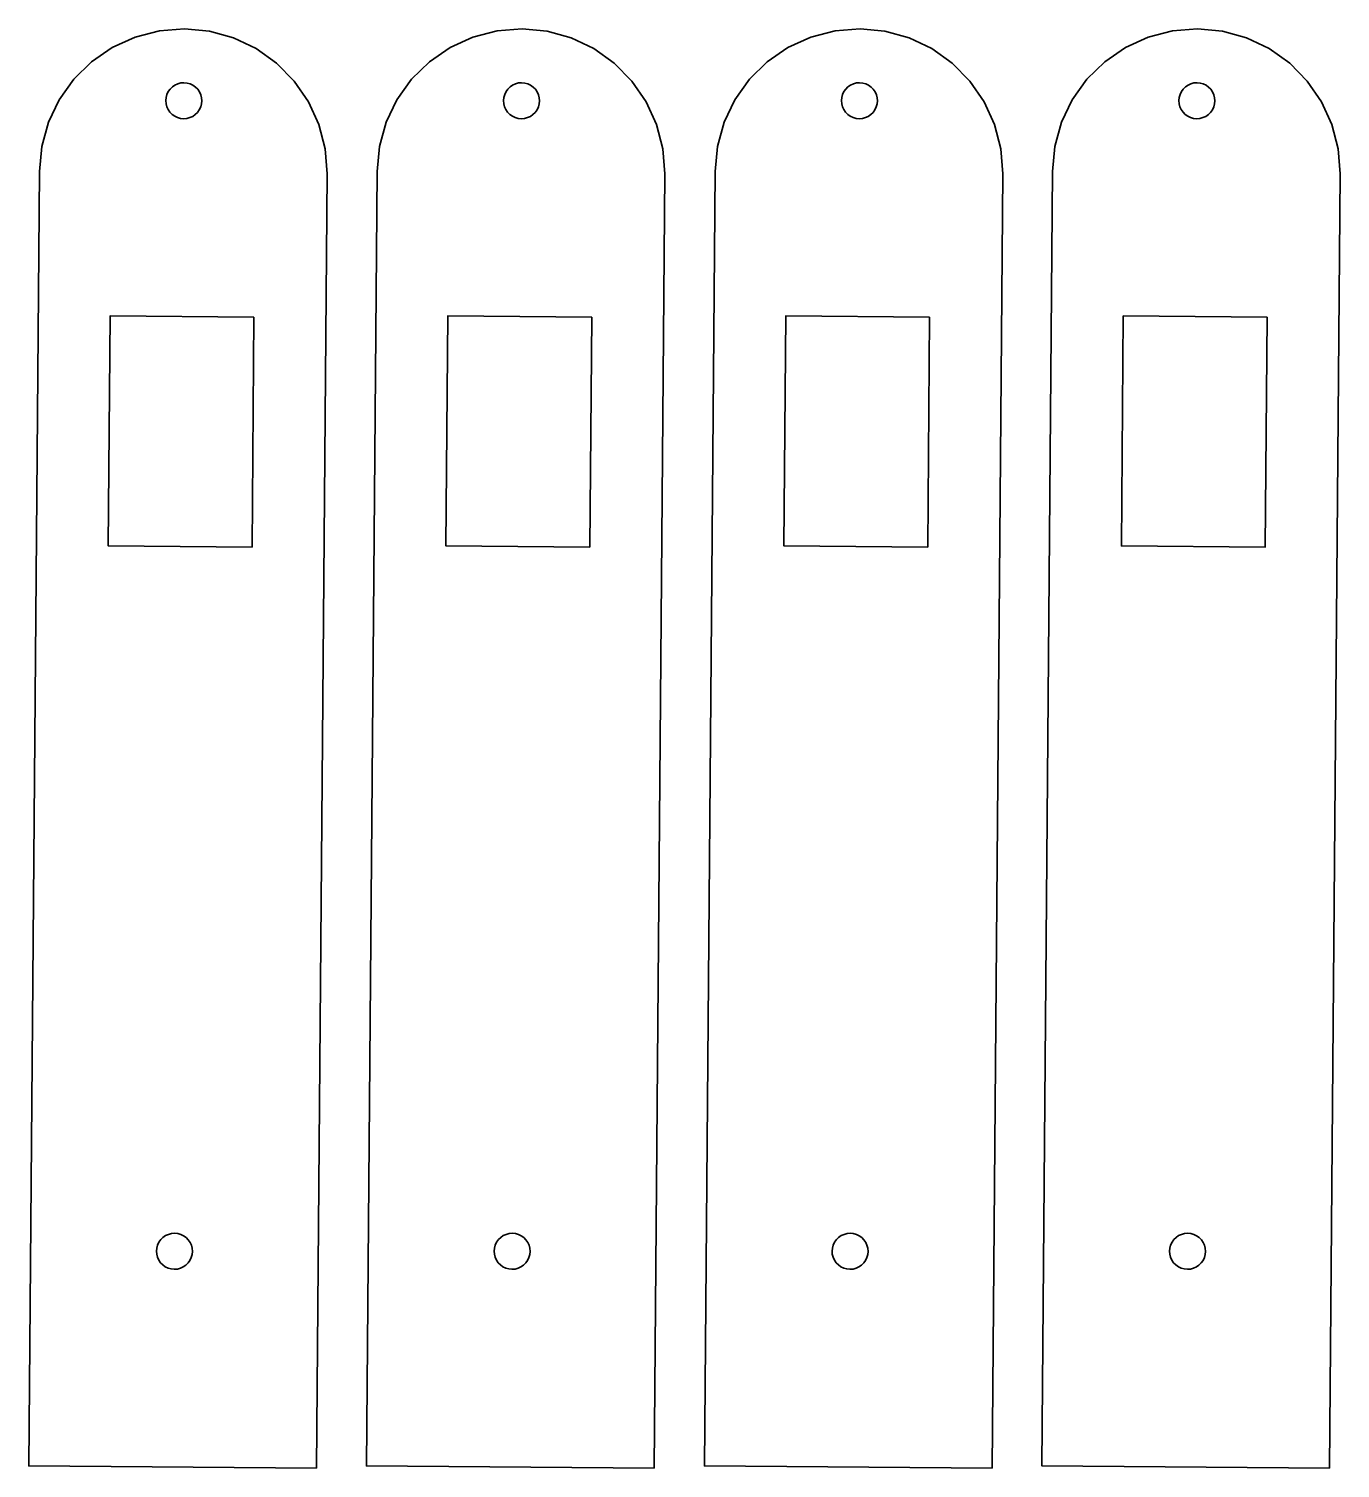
# Model space of a CAD drawing. Header units: inches. Extents: x -22 to 634, y 36 to 757.
import ezdxf

# ---------------------------------------------------------------- set-up
doc = ezdxf.new("R2010")
doc.units = ezdxf.units.IN
doc.header["$MEASUREMENT"] = 0
doc.layers.add('Layer 1', color=7, linetype='Continuous')

msp = doc.modelspace()

# ---------------------------------------------------------------- linework, layer by layer
at = {"layer": 'Layer 1', "color": 5, "lineweight": 35, "true_color": 0x0000ff}
for points in [[(122.09, 36.22), (127.39, 684.2), (126.4, 696.71), (123.25, 708.86), (118.04, 720.27), (110.92, 730.61), (102.12, 739.56), (91.9, 746.84), (80.57, 752.24), (68.47, 755.59), (55.98, 756.78), (43.47, 755.79), (31.32, 752.64), (19.9, 747.43), (9.56, 740.32), (0.62, 731.51), (-6.66, 721.29), (-12.06, 709.96), (-15.41, 697.87), (-16.6, 685.37), (-21.9, 37.39), (122.09, 36.22)], [(291.09, 36.22), (296.38, 684.2), (295.39, 696.71), (292.25, 708.86), (287.03, 720.27), (279.92, 730.61), (271.12, 739.56), (260.9, 746.84), (249.56, 752.24), (237.47, 755.59), (224.98, 756.78), (212.46, 755.79), (200.32, 752.64), (188.9, 747.43), (178.56, 740.32), (169.61, 731.51), (162.33, 721.29), (156.94, 709.96), (153.59, 697.87), (152.39, 685.37), (147.1, 37.39), (291.09, 36.22)], [(460.2, 36.22), (465.5, 684.2), (464.51, 696.71), (461.36, 708.86), (456.15, 720.27), (449.03, 730.61), (440.23, 739.56), (430.01, 746.84), (418.68, 752.24), (406.58, 755.59), (394.09, 756.78), (381.58, 755.79), (369.43, 752.64), (358.01, 747.43), (347.67, 740.32), (338.73, 731.51), (331.45, 721.29), (326.05, 709.96), (322.7, 697.87), (321.51, 685.37), (316.21, 37.39), (460.2, 36.22)], [(629.09, 36.22), (634.38, 684.2), (633.39, 696.71), (630.25, 708.86), (625.03, 720.27), (617.92, 730.61), (609.12, 739.56), (598.9, 746.84), (587.56, 752.24), (575.47, 755.59), (562.98, 756.78), (550.46, 755.79), (538.32, 752.64), (526.9, 747.43), (516.56, 740.32), (507.61, 731.51), (500.33, 721.29), (494.93, 709.96), (491.59, 697.87), (490.39, 685.37), (485.1, 37.39), (629.09, 36.22)], [(64.12, 717.64), (63.44, 716.22), (62.53, 714.94), (61.42, 713.84), (60.12, 712.95), (58.7, 712.3), (57.18, 711.91), (55.61, 711.78), (54.05, 711.93), (52.54, 712.35), (51.12, 713.03), (49.85, 713.94), (48.75, 715.05), (47.86, 716.35), (47.21, 717.77), (46.81, 719.29), (46.69, 720.86), (46.84, 722.42), (47.25, 723.93), (47.93, 725.35), (48.84, 726.63), (49.96, 727.73), (51.25, 728.61), (52.68, 729.27), (54.19, 729.66), (55.76, 729.78), (57.32, 729.63), (58.83, 729.22), (60.25, 728.54), (61.53, 727.63), (62.63, 726.51), (63.52, 725.22), (64.17, 723.79), (64.56, 722.28), (64.69, 720.71), (64.54, 719.15), (64.12, 717.64)], [(233.11, 717.64), (232.44, 716.22), (231.53, 714.94), (230.41, 713.84), (229.12, 712.95), (227.69, 712.3), (226.17, 711.91), (224.61, 711.78), (223.05, 711.93), (221.54, 712.35), (220.12, 713.03), (218.84, 713.94), (217.74, 715.05), (216.85, 716.35), (216.2, 717.77), (215.81, 719.29), (215.68, 720.86), (215.83, 722.42), (216.25, 723.93), (216.92, 725.35), (217.83, 726.63), (218.95, 727.73), (220.25, 728.61), (221.67, 729.27), (223.19, 729.66), (224.75, 729.78), (226.32, 729.63), (227.83, 729.22), (229.25, 728.54), (230.52, 727.63), (231.62, 726.51), (232.51, 725.22), (233.16, 723.79), (233.56, 722.28), (233.68, 720.71), (233.53, 719.15), (233.11, 717.64)], [(402.23, 717.64), (401.55, 716.22), (400.64, 714.94), (399.52, 713.84), (398.23, 712.95), (396.8, 712.3), (395.29, 711.91), (393.72, 711.78), (392.16, 711.93), (390.65, 712.35), (389.23, 713.03), (387.95, 713.94), (386.85, 715.05), (385.96, 716.35), (385.31, 717.77), (384.92, 719.29), (384.79, 720.86), (384.94, 722.42), (385.36, 723.93), (386.04, 725.35), (386.95, 726.63), (388.06, 727.73), (389.36, 728.61), (390.79, 729.27), (392.3, 729.66), (393.87, 729.78), (395.43, 729.63), (396.94, 729.22), (398.36, 728.54), (399.64, 727.63), (400.74, 726.51), (401.63, 725.22), (402.28, 723.79), (402.67, 722.28), (402.79, 720.71), (402.65, 719.15), (402.23, 717.64)], [(571.11, 717.64), (570.44, 716.22), (569.53, 714.94), (568.41, 713.84), (567.12, 712.95), (565.69, 712.3), (564.17, 711.91), (562.61, 711.78), (561.05, 711.93), (559.54, 712.35), (558.12, 713.03), (556.84, 713.94), (555.74, 715.05), (554.85, 716.35), (554.2, 717.77), (553.81, 719.29), (553.68, 720.86), (553.83, 722.42), (554.25, 723.93), (554.92, 725.35), (555.83, 726.63), (556.95, 727.73), (558.25, 728.61), (559.67, 729.27), (561.19, 729.66), (562.75, 729.78), (564.32, 729.63), (565.83, 729.22), (567.25, 728.54), (568.52, 727.63), (569.62, 726.51), (570.51, 725.22), (571.16, 723.79), (571.56, 722.28), (571.68, 720.71), (571.53, 719.15), (571.11, 717.64)], [(90.8, 612.49), (89.86, 497.3), (17.86, 497.88), (18.81, 613.08), (90.8, 612.49)], [(259.8, 612.49), (258.86, 497.3), (186.86, 497.88), (187.8, 613.08), (259.8, 612.49)], [(428.91, 612.49), (427.97, 497.3), (355.97, 497.88), (356.92, 613.08), (428.91, 612.49)], [(597.8, 612.49), (596.86, 497.3), (524.86, 497.88), (525.8, 613.08), (597.8, 612.49)], [(57.83, 138.96), (56.71, 137.86), (55.42, 136.97), (53.99, 136.32), (52.47, 135.93), (50.91, 135.8), (49.34, 135.95), (47.83, 136.37), (46.42, 137.04), (45.14, 137.96), (44.04, 139.07), (43.15, 140.37), (42.5, 141.79), (42.1, 143.31), (41.98, 144.88), (42.13, 146.44), (42.55, 147.95), (43.22, 149.37), (44.13, 150.64), (45.25, 151.74), (46.54, 152.63), (47.97, 153.29), (49.49, 153.68), (51.05, 153.8), (52.61, 153.65), (54.13, 153.24), (55.54, 152.56), (56.82, 151.65), (57.92, 150.53), (58.81, 149.24), (59.46, 147.81), (59.86, 146.29), (59.98, 144.73), (59.83, 143.17), (59.41, 141.66), (58.74, 140.24), (57.83, 138.96)], [(226.82, 138.96), (225.7, 137.86), (224.41, 136.97), (222.98, 136.32), (221.46, 135.93), (219.9, 135.8), (218.34, 135.95), (216.83, 136.37), (215.41, 137.04), (214.13, 137.96), (213.03, 139.07), (212.14, 140.37), (211.49, 141.79), (211.1, 143.31), (210.98, 144.88), (211.12, 146.44), (211.54, 147.95), (212.22, 149.37), (213.13, 150.64), (214.25, 151.74), (215.54, 152.63), (216.97, 153.29), (218.48, 153.68), (220.05, 153.8), (221.61, 153.65), (223.12, 153.24), (224.54, 152.56), (225.82, 151.65), (226.92, 150.53), (227.81, 149.24), (228.46, 147.81), (228.85, 146.29), (228.98, 144.73), (228.83, 143.17), (228.41, 141.66), (227.73, 140.24), (226.82, 138.96)], [(395.94, 138.96), (394.82, 137.86), (393.53, 136.97), (392.1, 136.32), (390.58, 135.93), (389.01, 135.8), (387.45, 135.95), (385.94, 136.37), (384.53, 137.04), (383.25, 137.96), (382.15, 139.07), (381.26, 140.37), (380.61, 141.79), (380.21, 143.31), (380.09, 144.88), (380.24, 146.44), (380.66, 147.95), (381.33, 149.37), (382.24, 150.64), (383.36, 151.74), (384.65, 152.63), (386.08, 153.29), (387.6, 153.68), (389.16, 153.8), (390.72, 153.65), (392.24, 153.24), (393.65, 152.56), (394.93, 151.65), (396.03, 150.53), (396.92, 149.24), (397.57, 147.81), (397.96, 146.29), (398.09, 144.73), (397.94, 143.17), (397.52, 141.66), (396.85, 140.24), (395.94, 138.96)], [(564.82, 138.96), (563.7, 137.86), (562.41, 136.97), (560.98, 136.32), (559.46, 135.93), (557.9, 135.8), (556.34, 135.95), (554.83, 136.37), (553.41, 137.04), (552.13, 137.96), (551.03, 139.07), (550.14, 140.37), (549.49, 141.79), (549.1, 143.31), (548.97, 144.88), (549.12, 146.44), (549.54, 147.95), (550.22, 149.37), (551.13, 150.64), (552.25, 151.74), (553.54, 152.63), (554.97, 153.29), (556.48, 153.68), (558.05, 153.8), (559.61, 153.65), (561.12, 153.24), (562.54, 152.56), (563.82, 151.65), (564.92, 150.53), (565.81, 149.24), (566.46, 147.81), (566.85, 146.29), (566.97, 144.73), (566.83, 143.17), (566.41, 141.66), (565.73, 140.24), (564.82, 138.96)]]:
    msp.add_lwpolyline(points, dxfattribs=at)
at = {"layer": 'Layer 1', "color": 1, "lineweight": 35, "true_color": 0xff0000}
msp.add_lwpolyline([(64.54, 719.15), (64.54, 719.15)], dxfattribs=at)
at = {"layer": 'Layer 1', "color": 3, "lineweight": 35, "true_color": 0x00ff00}
msp.add_lwpolyline([(64.54, 719.15), (64.54, 719.15)], dxfattribs=at)

doc.saveas('drawing.dxf')
